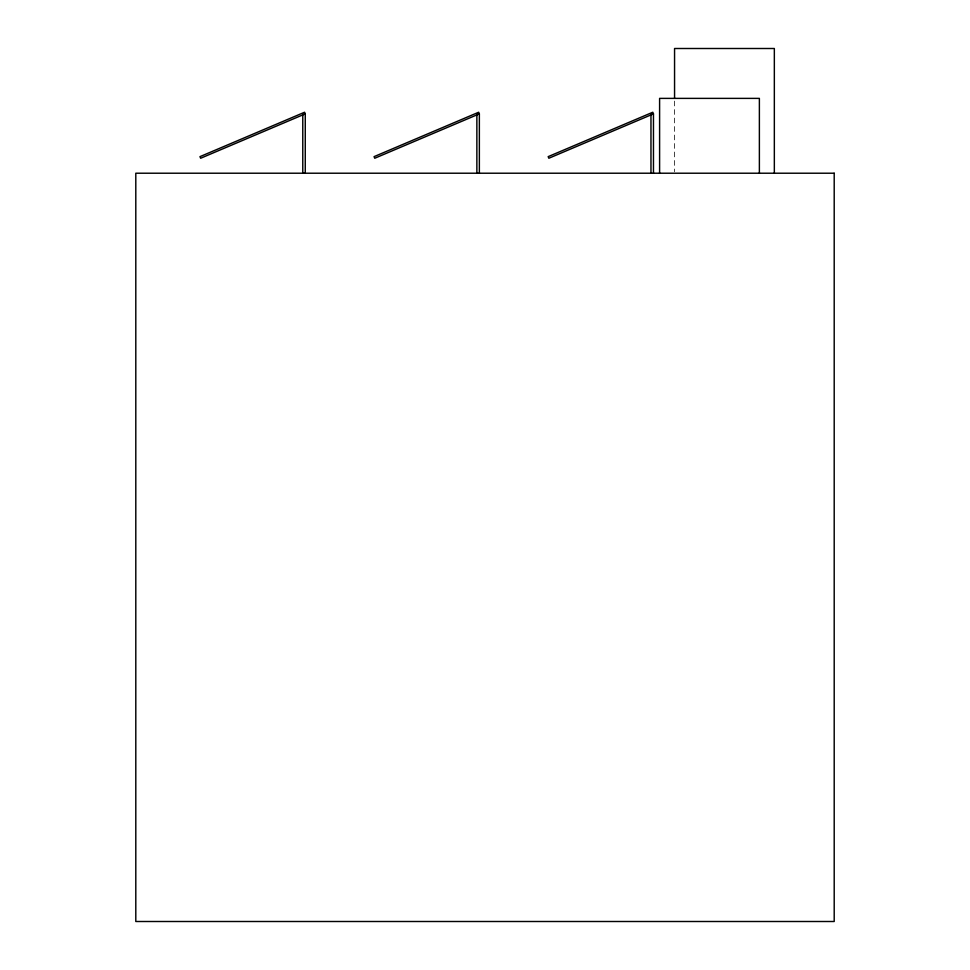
<?xml version="1.0" encoding="UTF-8"?>
<svg xmlns="http://www.w3.org/2000/svg" width="970" height="970" viewBox="0 0 970 970"><rect width="100%" height="100%" fill="white"/><g stroke="black" fill="none" stroke-linecap="round" stroke-linejoin="round"><path stroke-width="0.73" stroke-dasharray="4.85 3.64" d="M674.562 101.086L674.562 171.714"/><path stroke-width="1.45" d="M305.259 113.854L200.657 158.243L199.965 156.643L304.58 112.241L305.259 113.854L305.259 173.218M653.465 113.854L548.85 158.243L548.171 156.643L652.786 112.241L653.465 113.854L653.465 173.218M774.339 173.218L774.339 48.5L674.562 48.5L674.562 98.091M759.377 173.218L759.377 98.382L659.6 98.382L659.6 173.218M650.967 113.854L650.967 173.218M479.362 173.218L479.362 113.854L478.683 112.241L374.068 156.643L374.747 158.243L479.362 113.854L476.864 113.854L476.864 173.218M302.773 113.854L302.773 173.218M834.2 173.218L135.8 173.218L135.8 921.5L834.2 921.5L834.2 173.218"/></g></svg>
